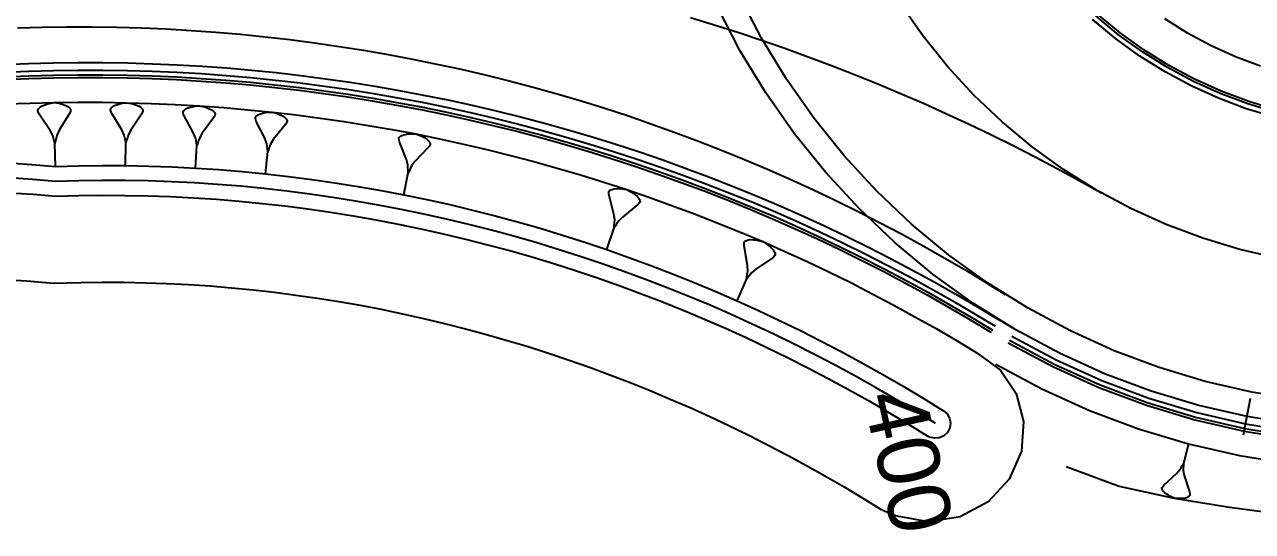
# Model space of a CAD drawing. Extents: x 387562 to 388546, y 804386 to 804945.
# Drawn here: x 388017.54 to 388067, y 804635.92 to 804656.33 of the extents above; entities that cross this region are included whole.
import ezdxf
from ezdxf.enums import TextEntityAlignment as Align

# ---------------------------------------------------------------- set-up
doc = ezdxf.new("R2010")
doc.units = 0
doc.layers.get('0').update_dxf_attribs({"linetype": 'CONTINUOUS'})
doc.styles.add('ARIAL', font='ARIAL.FON')

msp = doc.modelspace()

# ---------------------------------------------------------------- linework, layer by layer
at = {"color": 1}
for p, q in [((388018.0697, 804652.8813), (388018.095, 804652.9348)), ((388018.0702, 804652.8548), (388018.0697, 804652.8813)), ((388018.095, 804652.9348), (388018.121, 804652.9619)), ((388018.121, 804652.9619), (388018.1469, 804652.9889)), ((388018.1469, 804652.9889), (388018.2253, 804653.0435)), ((388018.2253, 804653.0435), (388018.3566, 804653.0992)), ((388018.3566, 804653.0992), (388018.4355, 804653.1274)), ((388018.4355, 804653.1274), (388018.5409, 804653.156)), ((388018.5409, 804653.156), (388018.7257, 804653.1864)), ((388018.7257, 804653.1864), (388018.9117, 804653.1637)), ((388018.9117, 804653.1637), (388019.0182, 804653.1394)), ((388019.0182, 804653.1394), (388019.0982, 804653.1146)), ((388019.0982, 804653.1146), (388019.2317, 804653.0644)), ((388019.2317, 804653.0644), (388019.3123, 804653.0131)), ((388019.3123, 804653.0131), (388019.3393, 804652.9871)), ((388019.3393, 804652.9871), (388019.3663, 804652.9612)), ((388019.3663, 804652.9612), (388019.3939, 804652.9088)), ((388019.3945, 804652.8823), (388019.3696, 804652.8023)), ((388019.3939, 804652.9088), (388019.3945, 804652.8823)), ((388020.9974, 804652.8855), (388020.998, 804652.9116)), ((388021.0217, 804652.8066), (388020.9974, 804652.8855)), ((388020.998, 804652.9116), (388021.0252, 804652.9633)), ((388021.0252, 804652.9633), (388021.0519, 804652.9888)), ((388021.0519, 804652.9888), (388021.0786, 804653.0143)), ((388021.0786, 804653.0143), (388021.1581, 804653.0648)), ((388021.1581, 804653.0648), (388021.2897, 804653.1141)), ((388021.2897, 804653.1141), (388021.3686, 804653.1385)), ((388021.3686, 804653.1385), (388021.4736, 804653.1623)), ((388021.4736, 804653.1623), (388021.657, 804653.1843)), ((388021.657, 804653.1843), (388021.8391, 804653.1542)), ((388021.8391, 804653.1542), (388021.943, 804653.1258)), ((388021.943, 804653.1258), (388022.0207, 804653.0979)), ((388022.0207, 804653.0979), (388022.1501, 804653.0428)), ((388022.1501, 804653.0428), (388022.2272, 804652.9889)), ((388022.2272, 804652.9889), (388022.2528, 804652.9622)), ((388022.2528, 804652.9622), (388022.2783, 804652.9355)), ((388022.2783, 804652.9355), (388022.3032, 804652.8827)), ((388022.3032, 804652.8827), (388022.3027, 804652.8566)), ((388023.951, 804652.8648), (388023.9785, 804652.8889)), ((388023.9785, 804652.8889), (388024.0059, 804652.9131)), ((388024.0059, 804652.9131), (388024.0867, 804652.9596)), ((388024.0867, 804652.9596), (388024.2191, 804653.0028)), ((388024.2191, 804653.0028), (388024.2982, 804653.0236)), ((388024.2982, 804653.0236), (388024.4031, 804653.0427)), ((388024.4031, 804653.0427), (388024.5854, 804653.0567)), ((388024.5854, 804653.0567), (388024.7643, 804653.0192)), ((388024.7643, 804653.0192), (388024.8659, 804652.9867)), ((388024.8659, 804652.9867), (388024.9416, 804652.9558)), ((388024.9416, 804652.9558), (388025.0672, 804652.8958)), ((388025.0672, 804652.8958), (388025.1413, 804652.8392)), ((388018.0983, 804652.7759), (388018.0702, 804652.8548)), ((388018.1259, 804652.7235), (388018.0983, 804652.7759)), ((388018.5634, 804652.0702), (388018.1259, 804652.7235)), ((388019.3442, 804652.7488), (388018.9342, 804652.0778)), ((388019.3696, 804652.8023), (388019.3442, 804652.7488)), ((388021.0467, 804652.7538), (388021.0217, 804652.8066)), ((388021.45, 804652.0919), (388021.0467, 804652.7538)), ((388022.2476, 804652.7273), (388021.8154, 804652.0839)), ((388022.2748, 804652.7789), (388022.2476, 804652.7273)), ((388022.3027, 804652.8566), (388022.2748, 804652.7789)), ((388023.9201, 804652.7891), (388023.9218, 804652.8149)), ((388023.9409, 804652.71), (388023.9201, 804652.7891)), ((388023.9218, 804652.8149), (388023.951, 804652.8648)), ((388023.9634, 804652.6567), (388023.9409, 804652.71)), ((388024.3342, 804651.9847), (388023.9634, 804652.6567)), ((388025.1503, 804652.5795), (388024.6955, 804651.9612)), ((388025.1413, 804652.8392), (388025.1654, 804652.8117)), ((388025.1795, 804652.6294), (388025.1503, 804652.5795)), ((388025.1654, 804652.8117), (388025.1895, 804652.7842)), ((388025.2103, 804652.7051), (388025.1795, 804652.6294)), ((388025.1895, 804652.7842), (388025.212, 804652.7309)), ((388025.212, 804652.7309), (388025.2103, 804652.7051)), ((388026.8333, 804652.5662), (388026.836, 804652.5917)), ((388026.8505, 804652.4867), (388026.8333, 804652.5662)), ((388026.836, 804652.5917), (388026.8671, 804652.6401)), ((388026.8706, 804652.4328), (388026.8505, 804652.4867)), ((388026.8671, 804652.6401), (388026.8955, 804652.6629)), ((388027.2104, 804651.7494), (388026.8706, 804652.4328)), ((388026.8955, 804652.6629), (388026.9238, 804652.6857)), ((388026.9238, 804652.6857), (388027.006, 804652.7285)), ((388027.006, 804652.7285), (388027.1394, 804652.7658)), ((388027.1394, 804652.7658), (388027.2189, 804652.7831)), ((388027.2189, 804652.7831), (388027.3239, 804652.7976)), ((388027.3239, 804652.7976), (388027.5056, 804652.8038)), ((388027.5056, 804652.8038), (388027.6818, 804652.7588)), ((388027.6818, 804652.7588), (388027.7813, 804652.7222)), ((388027.7813, 804652.7222), (388027.8553, 804652.6883)), ((388027.8553, 804652.6883), (388027.9776, 804652.6234)), ((388027.9776, 804652.6234), (388028.0487, 804652.5639)), ((388028.0487, 804652.5639), (388028.0715, 804652.5356)), ((388028.0715, 804652.5356), (388028.0943, 804652.5073)), ((388028.1116, 804652.4278), (388028.0777, 804652.3539)), ((388028.0943, 804652.5073), (388028.1144, 804652.4534)), ((388028.1144, 804652.4534), (388028.1116, 804652.4278)), ((388018.6738, 804651.8605), (388018.5634, 804652.0702)), ((388018.9342, 804652.0778), (388018.8327, 804651.8638)), ((388021.5498, 804651.8808), (388021.45, 804652.0919)), ((388021.8154, 804652.0839), (388021.7064, 804651.8773)), ((388024.424, 804651.7716), (388024.3342, 804651.9847)), ((388024.6955, 804651.9612), (388024.5788, 804651.7615)), ((388028.0466, 804652.3055), (388027.5684, 804651.7106)), ((388028.0777, 804652.3539), (388028.0466, 804652.3055)), ((388032.7105, 804651.8561), (388032.7961, 804651.8917)), ((388032.7961, 804651.8917), (388032.9322, 804651.9174)), ((388032.9322, 804651.9174), (388033.0128, 804651.9278)), ((388033.0128, 804651.9278), (388033.1187, 804651.9333)), ((388033.1187, 804651.9333), (388033.3003, 804651.9239)), ((388033.3003, 804651.9239), (388033.472, 804651.864)), ((388018.7024, 804651.7551), (388018.6738, 804651.8605)), ((388018.7311, 804651.6497), (388018.7024, 804651.7551)), ((388018.7598, 804651.5443), (388018.7311, 804651.6497)), ((388018.7841, 804651.6508), (388018.7598, 804651.5443)), ((388018.779, 804650.6173), (388018.7598, 804651.5443)), ((388018.8084, 804651.7573), (388018.7841, 804651.6508)), ((388018.8327, 804651.8638), (388018.8084, 804651.7573)), ((388021.5736, 804651.7758), (388021.5498, 804651.8808)), ((388021.5973, 804651.6708), (388021.5736, 804651.7758)), ((388021.6211, 804651.5658), (388021.5973, 804651.6708)), ((388021.6009, 804650.6521), (388021.6211, 804651.5658)), ((388021.6496, 804651.6696), (388021.6211, 804651.5658)), ((388021.678, 804651.7735), (388021.6496, 804651.6696)), ((388021.7064, 804651.8773), (388021.678, 804651.7735)), ((388024.4225, 804650.5538), (388024.4813, 804651.4569)), ((388024.4431, 804651.6667), (388024.424, 804651.7716)), ((388024.4622, 804651.5618), (388024.4431, 804651.6667)), ((388024.4813, 804651.4569), (388024.4622, 804651.5618)), ((388024.5138, 804651.5585), (388024.4813, 804651.4569)), ((388024.5463, 804651.66), (388024.5138, 804651.5585)), ((388024.5788, 804651.7615), (388024.5463, 804651.66)), ((388027.2906, 804651.5338), (388027.2104, 804651.7494)), ((388027.3051, 804651.4287), (388027.2906, 804651.5338)), ((388027.3196, 804651.3237), (388027.3051, 804651.4287)), ((388027.4073, 804651.4177), (388027.3707, 804651.3182)), ((388027.444, 804651.5172), (388027.4073, 804651.4177)), ((388027.5684, 804651.7106), (388027.444, 804651.5172)), ((388032.6101, 804651.7447), (388032.615, 804651.77)), ((388032.6205, 804651.6641), (388032.6101, 804651.7447)), ((388032.615, 804651.77), (388032.6501, 804651.8155)), ((388032.6358, 804651.6087), (388032.6205, 804651.6641)), ((388032.9159, 804650.8987), (388032.6358, 804651.6087)), ((388032.6501, 804651.8155), (388032.6803, 804651.8358)), ((388032.6803, 804651.8358), (388032.7105, 804651.8561)), ((388033.472, 804651.864), (388033.568, 804651.819)), ((388033.568, 804651.819), (388033.6387, 804651.779)), ((388033.6387, 804651.779), (388033.755, 804651.7038)), ((388033.755, 804651.7038), (388033.8208, 804651.6384)), ((388033.8317, 804651.4267), (388033.7966, 804651.3812)), ((388033.8208, 804651.6384), (388033.8411, 804651.6083)), ((388033.8718, 804651.4974), (388033.8317, 804651.4267)), ((388033.8411, 804651.6083), (388033.8614, 804651.5781)), ((388033.8614, 804651.5781), (388033.8768, 804651.5227)), ((388033.8768, 804651.5227), (388033.8718, 804651.4974)), ((388027.2372, 804650.3239), (388027.3341, 804651.2187)), ((388027.3341, 804651.2187), (388027.3196, 804651.3237)), ((388027.3707, 804651.3182), (388027.3341, 804651.2187)), ((388032.9773, 804650.677), (388032.9159, 804650.8987)), ((388033.7966, 804651.3812), (388033.2692, 804650.8294)), ((388032.9827, 804650.5711), (388032.9773, 804650.677)), ((388032.9882, 804650.4652), (388032.9827, 804650.5711)), ((388032.9936, 804650.3593), (388032.9882, 804650.4652)), ((388033.0386, 804650.4553), (388032.9936, 804650.3593)), ((388033.0837, 804650.5513), (388033.0386, 804650.4553)), ((388033.1287, 804650.6473), (388033.0837, 804650.5513)), ((388033.2692, 804650.8294), (388033.1287, 804650.6473)), ((388032.8205, 804649.4761), (388032.9936, 804650.3593)), ((388041.0762, 804649.592), (388041.0845, 804649.6169)), ((388041.0762, 804649.5091), (388041.0762, 804649.592)), ((388041.0844, 804649.451), (388041.0762, 804649.5091)), ((388041.275, 804648.6959), (388041.0844, 804649.451)), ((388041.0845, 804649.6169), (388041.126, 804649.6584)), ((388041.126, 804649.6584), (388041.1592, 804649.675)), ((388041.1592, 804649.675), (388041.1924, 804649.6915)), ((388041.1924, 804649.6915), (388041.2836, 804649.7164)), ((388041.2836, 804649.7164), (388041.4247, 804649.7246)), ((388041.4247, 804649.7246), (388041.5077, 804649.7246)), ((388041.5077, 804649.7246), (388041.6155, 804649.7163)), ((388041.6155, 804649.7163), (388041.798, 804649.683)), ((388041.798, 804649.683), (388041.9639, 804649.6)), ((388041.9639, 804649.6), (388042.0552, 804649.5419)), ((388042.0552, 804649.5419), (388042.1215, 804649.4921)), ((388042.1215, 804649.4921), (388042.2293, 804649.4008)), ((388042.2292, 804649.0689), (388041.6234, 804648.5797)), ((388042.2707, 804649.1104), (388042.2292, 804649.0689)), ((388042.2293, 804649.4008), (388042.2874, 804649.3261)), ((388042.3205, 804649.1767), (388042.2707, 804649.1104)), ((388042.2874, 804649.3261), (388042.304, 804649.2929)), ((388042.304, 804649.2929), (388042.3205, 804649.2597)), ((388042.3205, 804649.2597), (388042.3288, 804649.2016)), ((388042.3288, 804649.2016), (388042.3205, 804649.1767)), ((388041.3081, 804648.4636), (388041.275, 804648.6959)), ((388041.2997, 804648.3558), (388041.3081, 804648.4636)), ((388041.6234, 804648.5797), (388041.4574, 804648.4138)), ((388040.9924, 804647.269), (388041.2831, 804648.1401)), ((388041.2831, 804648.1401), (388041.2914, 804648.2479)), ((388041.3412, 804648.2313), (388041.2831, 804648.1401)), ((388041.2914, 804648.2479), (388041.2997, 804648.3558)), ((388041.3993, 804648.3225), (388041.3412, 804648.2313)), ((388041.4574, 804648.4138), (388041.3993, 804648.3225)), ((388046.5236, 804647.4772), (388046.5309, 804647.5616)), ((388046.527, 804647.4174), (388046.5236, 804647.4772)), ((388046.5309, 804647.5616), (388046.5415, 804647.5862)), ((388046.5415, 804647.5862), (388046.5874, 804647.6247)), ((388046.5874, 804647.6247), (388046.6226, 804647.6387)), ((388046.6226, 804647.6387), (388046.6578, 804647.6526)), ((388046.6578, 804647.6526), (388046.7528, 804647.6699)), ((388046.7528, 804647.6699), (388046.897, 804647.666)), ((388046.897, 804647.666), (388046.9813, 804647.6587)), ((388046.9813, 804647.6587), (388047.0903, 804647.6408)), ((388047.0903, 804647.6408), (388047.273, 804647.591)), ((388047.273, 804647.591), (388047.4345, 804647.4921)), ((388047.4345, 804647.4921), (388047.5222, 804647.425)), ((388046.6548, 804646.6328), (388046.527, 804647.4174)), ((388047.5222, 804647.425), (388047.5854, 804647.3686)), ((388047.5854, 804647.3686), (388047.687, 804647.2663)), ((388047.7037, 804646.9673), (388047.6579, 804646.9288)), ((388047.687, 804647.2663), (388047.7396, 804647.1852)), ((388047.7602, 804647.0305), (388047.7037, 804646.9673)), ((388047.7396, 804647.1852), (388047.7535, 804647.15)), ((388047.7535, 804647.15), (388047.7675, 804647.1148)), ((388047.7708, 804647.055), (388047.7602, 804647.0305)), ((388047.7675, 804647.1148), (388047.7708, 804647.055)), ((388046.6681, 804646.3936), (388046.6548, 804646.6328)), ((388046.999, 804646.4841), (388046.8157, 804646.3299)), ((388047.6579, 804646.9288), (388046.999, 804646.4841)), ((388046.2426, 804645.2062), (388046.6144, 804646.0667)), ((388046.6144, 804646.0667), (388046.6323, 804646.1757)), ((388046.6815, 804646.1544), (388046.6144, 804646.0667)), ((388046.6323, 804646.1757), (388046.6502, 804646.2847)), ((388046.6502, 804646.2847), (388046.6681, 804646.3936)), ((388046.7486, 804646.2422), (388046.6815, 804646.1544)), ((388046.8157, 804646.3299), (388046.7486, 804646.2422))]:
    msp.add_line(p, q, dxfattribs=at)
at = {"color": 3}
msp.add_line((388066.64, 804639.8135), (388066.9259, 804641.286), dxfattribs=at)
at = {"color": 7}
for p, q in [((388064.4249, 804639.4492), (388064.2168, 804638.662)), ((388064.1243, 804638.494), (388064.1706, 804638.578)), ((388064.1706, 804638.578), (388064.2168, 804638.662)), ((388064.2156, 804638.5661), (388064.2143, 804638.4702)), ((388064.2168, 804638.662), (388064.2156, 804638.5661)), ((388063.4321, 804637.7867), (388063.9405, 804638.2539)), ((388063.9405, 804638.2539), (388064.078, 804638.41)), ((388064.078, 804638.41), (388064.1243, 804638.494)), ((388064.2143, 804638.4702), (388064.213, 804638.3743)), ((388064.213, 804638.3743), (388064.2554, 804638.1706)), ((388064.2554, 804638.1706), (388064.4666, 804637.5133)), ((388063.3514, 804637.6637), (388063.3574, 804637.6862)), ((388063.362, 804637.6128), (388063.3514, 804637.6637)), ((388063.3574, 804637.6862), (388063.3977, 804637.7477)), ((388063.3786, 804637.5843), (388063.362, 804637.6128)), ((388063.3951, 804637.5559), (388063.3786, 804637.5843)), ((388063.4507, 804637.4931), (388063.3951, 804637.5559)), ((388063.3977, 804637.7477), (388063.4321, 804637.7867)), ((388063.5513, 804637.4184), (388063.4507, 804637.4931)), ((388063.6128, 804637.378), (388063.5513, 804637.4184)), ((388063.6968, 804637.3318), (388063.6128, 804637.378)), ((388063.8483, 804637.2677), (388063.6968, 804637.3318)), ((388064.0117, 804637.2486), (388063.8483, 804637.2677)), ((388064.1076, 804637.2473), (388064.0117, 804637.2486)), ((388064.181, 804637.2519), (388064.1076, 804637.2473)), ((388064.3053, 804637.2672), (388064.181, 804637.2519)), ((388064.3847, 804637.2943), (388064.3053, 804637.2672)), ((388064.4131, 804637.3109), (388064.3847, 804637.2943)), ((388064.4415, 804637.3274), (388064.4131, 804637.3109)), ((388064.4759, 804637.3665), (388064.4415, 804637.3274)), ((388064.4666, 804637.5133), (388064.4772, 804637.4624)), ((388064.4819, 804637.3889), (388064.4759, 804637.3665)), ((388064.4772, 804637.4624), (388064.4819, 804637.3889))]:
    msp.add_line(p, q, dxfattribs=at)
at = {"color": 7, "linetype": 'CONTINUOUS'}
for points in [[(388068.8823, 804641.2265), (388066.9735, 804641.5315), (388065.0893, 804641.9629), (388063.238, 804642.5188), (388061.4279, 804643.1969), (388059.6669, 804643.994), (388057.963, 804644.9067), (388056.3236, 804645.9308), (388054.7561, 804647.0619), (388053.2675, 804648.2949), (388051.8643, 804649.6244), (388050.5527, 804651.0443), (388049.3387, 804652.5485), (388048.2276, 804654.1302), (388047.2243, 804655.7824), (388046.3333, 804657.4978)], [(388068.0217, 804646.9307), (388066.4948, 804647.2802), (388064.9946, 804647.7308), (388063.5278, 804648.2802), (388062.1008, 804648.9262), (388060.72, 804649.6658), (388059.3915, 804650.4957), (388058.1213, 804651.4123), (388056.915, 804652.4114), (388055.7779, 804653.4887), (388054.7151, 804654.6394), (388053.7314, 804655.8583), (388052.831, 804657.14)], [(388044.3649, 804656.616), (388045.3212, 804656.3235), (388046.2737, 804656.019), (388047.2223, 804655.7027), (388048.1669, 804655.3745), (388049.1074, 804655.0346), (388050.0435, 804654.6829), (388050.9751, 804654.3195), (388051.9022, 804653.9446), (388052.8244, 804653.5581), (388053.7418, 804653.16), (388054.6541, 804652.7506), (388055.5613, 804652.3297), (388056.4631, 804651.8976), (388057.3594, 804651.4542), (388058.2501, 804650.9997), (388059.1351, 804650.5341), (388060.0142, 804650.0574), (388060.8872, 804649.5698), (388060.9071, 804649.5585)], [(388067.9003, 804652.5976), (388066.7512, 804652.9427), (388065.6276, 804653.3636), (388064.5346, 804653.8583), (388063.477, 804654.4248), (388062.4595, 804655.0605), (388061.4866, 804655.7626), (388060.5626, 804656.5279)], [(388067.9516, 804652.792), (388066.8154, 804653.1332), (388065.7044, 804653.5493), (388064.6236, 804654.0386), (388063.5778, 804654.5988), (388062.5716, 804655.2273), (388061.6095, 804655.9216), (388060.6959, 804656.6783)], [(388067.9772, 804652.8886), (388066.8473, 804653.2279), (388065.7426, 804653.6418), (388064.6678, 804654.1283), (388063.6279, 804654.6853), (388062.6274, 804655.3103), (388061.6707, 804656.0007), (388060.7622, 804656.7532)], [(388067.3264, 804654.6494), (388066.3153, 804655.0281), (388065.3316, 804655.4734), (388064.3798, 804655.9832), (388063.4641, 804656.5553)], [(388017.2461, 804656.1984), (388018.2457, 804656.2266), (388019.2456, 804656.2406), (388020.2456, 804656.2402), (388021.2454, 804656.2256), (388022.245, 804656.1966), (388023.2441, 804656.1534), (388024.2424, 804656.096), (388025.2398, 804656.0243), (388026.2361, 804655.9383), (388027.2311, 804655.8381), (388028.2245, 804655.7237), (388029.2162, 804655.5952), (388030.206, 804655.4525), (388031.1936, 804655.2956), (388032.1788, 804655.1247), (388033.1616, 804654.9397), (388034.1416, 804654.7407), (388035.1186, 804654.5277), (388036.0925, 804654.3008), (388037.0631, 804654.0599), (388038.0301, 804653.8053), (388038.9934, 804653.5368), (388039.9527, 804653.2547), (388040.908, 804652.9588), (388041.8589, 804652.6493), (388042.8052, 804652.3263), (388043.7469, 804651.9898), (388044.6837, 804651.6399), (388045.6154, 804651.2766), (388046.5418, 804650.9001), (388047.4627, 804650.5103), (388048.3779, 804650.1075), (388049.2873, 804649.6916), (388050.1907, 804649.2628), (388051.0879, 804648.8211), (388051.9786, 804648.3666), (388052.8628, 804647.8995), (388053.7402, 804647.4197), (388054.6107, 804646.9275), (388055.474, 804646.4229), (388056.33, 804645.906), (388057.0395, 804645.4649)], [(388016.718, 804654.2266), (388017.7101, 804654.2685), (388018.7027, 804654.2961), (388019.6956, 804654.3096), (388020.6886, 804654.3089), (388021.6815, 804654.2941), (388022.6741, 804654.265), (388023.6661, 804654.2218), (388024.6574, 804654.1644), (388025.6479, 804654.0928), (388026.6371, 804654.0072), (388027.6251, 804653.9073), (388028.6115, 804653.7934), (388029.5963, 804653.6654), (388030.579, 804653.5234), (388031.5597, 804653.3673), (388032.538, 804653.1972), (388033.5138, 804653.0132), (388034.4868, 804652.8152), (388035.457, 804652.6034), (388036.424, 804652.3777), (388037.3877, 804652.1383), (388038.3478, 804651.8851), (388039.3043, 804651.6182), (388040.2568, 804651.3377), (388041.2053, 804651.0436), (388042.1494, 804650.7359), (388043.0891, 804650.4149), (388044.024, 804650.0804), (388044.9541, 804649.7326), (388045.8792, 804649.3715), (388046.7989, 804648.9973), (388047.7133, 804648.61), (388048.622, 804648.2097), (388049.5249, 804647.7964), (388050.4218, 804647.3702), (388051.3125, 804646.9313), (388052.1969, 804646.4797), (388053.0747, 804646.0156), (388053.9458, 804645.5389), (388054.81, 804645.0498), (388055.6671, 804644.5485), (388056.517, 804644.0349), (388056.5367, 804644.0228)], [(388016.7234, 804654.1167), (388017.714, 804654.1585), (388018.705, 804654.1862), (388019.6963, 804654.1996), (388020.6878, 804654.199), (388021.6791, 804654.1841), (388022.6701, 804654.1551), (388023.6605, 804654.1119), (388024.6503, 804654.0546), (388025.6391, 804653.9832), (388026.6269, 804653.8976), (388027.6133, 804653.798), (388028.5981, 804653.6842), (388029.5813, 804653.5564), (388030.5625, 804653.4146), (388031.5416, 804653.2588), (388032.5184, 804653.089), (388033.4926, 804652.9052), (388034.4642, 804652.7076), (388035.4327, 804652.4961), (388036.3982, 804652.2708), (388037.3604, 804652.0317), (388038.319, 804651.7789), (388039.274, 804651.5124), (388040.225, 804651.2324), (388041.1719, 804650.9387), (388042.1146, 804650.6316), (388043.0528, 804650.311), (388043.9862, 804649.9771), (388044.9149, 804649.6298), (388045.8384, 804649.2694), (388046.7568, 804648.8957), (388047.6696, 804648.509), (388048.5769, 804648.1093), (388049.4784, 804647.6967), (388050.3739, 804647.2712), (388051.2632, 804646.833), (388052.1462, 804646.3821), (388053.0226, 804645.9187), (388053.8923, 804645.4428), (388054.7551, 804644.9545), (388055.6109, 804644.4539), (388056.4595, 804643.9412), (388056.4791, 804643.9291)], [(388054.2327, 804640.2736), (388054.2144, 804640.2851), (388053.4226, 804640.7734), (388052.624, 804641.2507), (388051.8187, 804641.7167), (388051.0068, 804642.1715), (388050.1884, 804642.6149), (388049.3637, 804643.0466), (388048.5328, 804643.4667), (388047.6959, 804643.875), (388046.8532, 804644.2712), (388046.0047, 804644.6554), (388045.1506, 804645.0274), (388044.2911, 804645.3871), (388043.4264, 804645.7343), (388042.5566, 804646.0689), (388041.6819, 804646.3908), (388040.8024, 804646.6999), (388039.9184, 804646.9961), (388039.0301, 804647.2792), (388038.1375, 804647.5492), (388037.241, 804647.806), (388036.3406, 804648.0494), (388035.4366, 804648.2793), (388034.5293, 804648.4957), (388033.6187, 804648.6984), (388032.7051, 804648.8873), (388031.7887, 804649.0624), (388030.8698, 804649.2236), (388029.9485, 804649.3708), (388029.025, 804649.5038), (388028.0997, 804649.6227), (388027.1726, 804649.7273), (388026.2441, 804649.8177), (388025.3143, 804649.8936), (388024.3836, 804649.9551), (388023.452, 804650.002), (388022.52, 804650.0344), (388021.5877, 804650.0522), (388020.6553, 804650.0554), (388019.7232, 804650.0438), (388018.7915, 804650.0175), (388017.8563, 804650.0966), (388016.9188, 804650.1579)], [(388057.1609, 804643.5222), (388058.9589, 804642.5592), (388060.817, 804641.7181), (388062.727, 804641.0026), (388064.6804, 804640.416), (388066.6686, 804639.9608), (388068.6827, 804639.639)], [(388057.2161, 804643.6174), (388059.0076, 804642.6578), (388060.859, 804641.8197), (388062.7621, 804641.1069), (388064.7086, 804640.5223), (388066.6896, 804640.0688), (388068.6964, 804639.7482)], [(388059.5001, 804638.5303), (388061.6295, 804637.7462), (388063.8483, 804637.2677), (388066.075, 804636.903), (388068.3017, 804636.6087)]]:
    msp.add_lwpolyline(points, dxfattribs=at)
at = {"color": 3, "linetype": 'CONTINUOUS'}
msp.add_lwpolyline([(388068.7576, 804640.2343), (388066.783, 804640.5498), (388064.8338, 804640.9961), (388062.9186, 804641.5712), (388061.0461, 804642.2726), (388059.2244, 804643.0972), (388057.4617, 804644.0414), (388055.7658, 804645.1009), (388054.1443, 804646.271), (388052.6043, 804647.5465), (388051.1527, 804648.9218), (388049.7959, 804650.3907), (388048.54, 804651.9467), (388047.3906, 804653.583), (388046.3527, 804655.2922), (388045.431, 804657.0667)], dxfattribs=at)
at = {"color": 2, "linetype": 'CONTINUOUS'}
for points in [[(388068.7576, 804640.2343), (388066.783, 804640.5498), (388064.8338, 804640.9961), (388062.9186, 804641.5712), (388061.0461, 804642.2726), (388059.2244, 804643.0972), (388057.4617, 804644.0414), (388056.7932, 804644.4403), (388055.7658, 804645.1009), (388054.1443, 804646.271), (388052.6043, 804647.5465), (388051.1527, 804648.9218), (388049.7959, 804650.3907), (388048.54, 804651.9467), (388047.3906, 804653.583), (388046.3527, 804655.2922), (388045.431, 804657.0667)], [(388067.9003, 804652.5976), (388066.7512, 804652.9427), (388065.6276, 804653.3636), (388064.5346, 804653.8583), (388063.477, 804654.4248), (388062.4595, 804655.0605), (388061.4866, 804655.7626), (388060.5626, 804656.5279)], [(388016.6939, 804654.716), (388017.693, 804654.7582), (388018.6926, 804654.786), (388019.6925, 804654.7996), (388020.6925, 804654.7989), (388021.6923, 804654.784), (388022.6919, 804654.7547), (388023.6909, 804654.7112), (388024.6893, 804654.6534), (388025.6867, 804654.5813), (388026.6829, 804654.495), (388027.6778, 804654.3945), (388028.6712, 804654.2798), (388029.6629, 804654.1509), (388030.6526, 804654.0078), (388031.6402, 804653.8506), (388032.6254, 804653.6794), (388033.608, 804653.494), (388034.588, 804653.2947), (388035.5649, 804653.0814), (388036.5388, 804652.8541), (388037.5092, 804652.613), (388038.4762, 804652.358), (388039.4394, 804652.0892), (388040.3986, 804651.8067), (388041.3537, 804651.5105), (388042.3045, 804651.2007), (388043.2508, 804650.8774), (388044.1924, 804650.5406), (388045.129, 804650.1903), (388046.0606, 804649.8267), (388046.9868, 804649.4499), (388047.9076, 804649.0598), (388048.8227, 804648.6567), (388049.732, 804648.2405), (388050.6352, 804647.8113), (388051.5322, 804647.3693), (388052.4228, 804646.9145), (388053.3068, 804646.4471), (388054.1841, 804645.9671), (388055.0544, 804645.4745), (388055.9176, 804644.9697), (388056.7734, 804644.4525), (388056.7932, 804644.4403)]]:
    msp.add_lwpolyline(points, dxfattribs=at)
at = {"color": 1, "linetype": 'CONTINUOUS'}
for points in [[(388067.9005, 804652.5986), (388066.7515, 804652.9437), (388065.628, 804653.3645), (388064.5351, 804653.8592), (388063.4775, 804654.4257), (388062.46, 804655.0614), (388061.4872, 804655.7634), (388060.5632, 804656.5286)], [(388016.7087, 804654.4164), (388017.7035, 804654.4583), (388018.6988, 804654.4861), (388019.6944, 804654.4996), (388020.6901, 804654.4989), (388021.6857, 804654.484), (388022.681, 804654.4549), (388023.6757, 804654.4115), (388024.6698, 804654.354), (388025.6629, 804654.2822), (388026.6549, 804654.1963), (388027.6456, 804654.0962), (388028.6347, 804653.982), (388029.6221, 804653.8536), (388030.6076, 804653.7112), (388031.5909, 804653.5547), (388032.5719, 804653.3842), (388033.5503, 804653.1996), (388034.5261, 804653.0011), (388035.4988, 804652.7887), (388036.4685, 804652.5624), (388037.4348, 804652.3223), (388038.3976, 804652.0684), (388039.3567, 804651.8008), (388040.3118, 804651.5195), (388041.2628, 804651.2246), (388042.2096, 804650.9162), (388043.1518, 804650.5942), (388044.0893, 804650.2588), (388045.0219, 804649.9101), (388045.9495, 804649.548), (388046.8718, 804649.1728), (388047.7886, 804648.7844), (388048.6998, 804648.383), (388049.6052, 804647.9686), (388050.5046, 804647.5413), (388051.3977, 804647.1012), (388052.2845, 804646.6483), (388053.1647, 804646.1829), (388054.0382, 804645.7049), (388054.9048, 804645.2145), (388055.7642, 804644.7118), (388056.6164, 804644.1968), (388056.6362, 804644.1847)], [(388016.7715, 804653.1425), (388017.7486, 804653.1714), (388018.7257, 804653.1864), (388019.7028, 804653.1997), (388020.6799, 804653.199), (388021.657, 804653.1843), (388022.6337, 804653.1558), (388023.6099, 804653.1132), (388024.5854, 804653.0567), (388025.56, 804652.9863), (388026.5335, 804652.902), (388027.5056, 804652.8038), (388028.4763, 804652.6917), (388029.4453, 804652.5657), (388030.4124, 804652.4259), (388031.3774, 804652.2724), (388032.3401, 804652.105), (388033.3003, 804651.9239), (388034.2578, 804651.7291), (388035.2125, 804651.5207), (388036.164, 804651.2986), (388037.1123, 804651.063), (388038.0572, 804650.8138), (388038.9983, 804650.5512), (388039.9357, 804650.2751), (388040.869, 804649.9857), (388041.798, 804649.683), (388042.7227, 804649.3671), (388043.6427, 804649.0379), (388044.5579, 804648.6957), (388045.4682, 804648.3404), (388046.3733, 804647.9722), (388047.273, 804647.591), (388048.1672, 804647.1971), (388049.0557, 804646.7904), (388049.9383, 804646.3711), (388050.8148, 804645.9392), (388051.685, 804645.4948), (388052.5488, 804645.038), (388053.406, 804644.569), (388054.2564, 804644.0877), (388055.0999, 804643.5944), (388055.9362, 804643.089), (388055.9555, 804643.0771)], [(388016.8892, 804650.7572), (388017.8353, 804650.6962), (388018.779, 804650.6173), (388019.7193, 804650.6438), (388020.66, 804650.6553), (388021.6009, 804650.6521), (388022.5418, 804650.634), (388023.4824, 804650.6013), (388024.4225, 804650.5538), (388025.3618, 804650.4917), (388026.3001, 804650.415), (388027.2372, 804650.3239), (388028.1728, 804650.2182), (388029.1066, 804650.0982), (388030.0386, 804649.964), (388030.9683, 804649.8155), (388031.8957, 804649.6528), (388032.8205, 804649.4761), (388033.7425, 804649.2854), (388034.6614, 804649.0809), (388035.5772, 804648.8626), (388036.4894, 804648.6306), (388037.3981, 804648.385), (388038.3029, 804648.126), (388039.2037, 804647.8536), (388040.1002, 804647.5679), (388040.9924, 804647.269), (388041.8799, 804646.9572), (388042.7627, 804646.6323), (388043.6405, 804646.2947), (388044.5132, 804645.9444), (388045.3807, 804645.5815), (388046.2426, 804645.2062), (388047.099, 804644.8186), (388047.9496, 804644.4187), (388048.7942, 804644.0068), (388049.6328, 804643.5829), (388050.4651, 804643.1473), (388051.291, 804642.6999), (388052.1105, 804642.241), (388052.9233, 804641.7707), (388053.7293, 804641.2891), (388054.5284, 804640.7964), (388054.5469, 804640.7848)], [(388016.9484, 804649.5587), (388017.8773, 804649.497), (388018.8039, 804649.4176), (388019.727, 804649.4438), (388020.6506, 804649.4554), (388021.5744, 804649.4524), (388022.4981, 804649.4348), (388023.4216, 804649.4028), (388024.3446, 804649.3563), (388025.2668, 804649.2955), (388026.188, 804649.2203), (388027.108, 804649.1308), (388028.0266, 804649.0272), (388028.9435, 804648.9094), (388029.8584, 804648.7776), (388030.7713, 804648.6317), (388031.6818, 804648.472), (388032.5897, 804648.2985), (388033.4949, 804648.1113), (388034.3971, 804647.9104), (388035.2961, 804647.696), (388036.1918, 804647.4681), (388037.0838, 804647.2269), (388037.9721, 804646.9725), (388038.8564, 804646.7049), (388039.7366, 804646.4243), (388040.6125, 804646.1308), (388041.4838, 804645.8244), (388042.3504, 804645.5054), (388043.2122, 804645.1738), (388044.069, 804644.8297), (388044.9205, 804644.4733), (388045.7667, 804644.1046), (388046.6073, 804643.7239), (388047.4423, 804643.3312), (388048.2715, 804642.9266), (388049.0947, 804642.5103), (388049.9117, 804642.0825), (388050.7225, 804641.6431), (388051.5269, 804641.1925), (388052.3248, 804640.7306), (388053.116, 804640.2577), (388053.9004, 804639.7738), (388053.9186, 804639.7624)], [(388016.75, 804646.0643), (388017.6119, 804646.0071), (388018.7047, 804645.919), (388019.7986, 804645.9445), (388020.6669, 804645.9554), (388021.5355, 804645.9526), (388022.4043, 804645.9361), (388023.273, 804645.906), (388024.1413, 804645.8622), (388025.0092, 804645.805), (388025.8763, 804645.7342), (388026.7424, 804645.65), (388027.6074, 804645.5524), (388028.4709, 804645.4414), (388029.3328, 804645.3173), (388030.1929, 804645.1799), (388031.0509, 804645.0294), (388031.9067, 804644.8658), (388032.76, 804644.6893), (388033.6108, 804644.4999), (388034.4586, 804644.2977), (388035.3035, 804644.0827), (388036.1451, 804643.8551), (388036.9834, 804643.615), (388037.818, 804643.3625), (388038.6489, 804643.0976), (388039.4759, 804642.8204), (388040.2988, 804642.5311), (388041.1174, 804642.2298), (388041.9315, 804641.9165), (388042.7411, 804641.5914), (388043.5458, 804641.2545), (388044.3457, 804640.9061), (388045.1405, 804640.5461), (388045.9301, 804640.1747), (388046.7143, 804639.7921), (388047.493, 804639.3983), (388048.2661, 804638.9935), (388049.0334, 804638.5777), (388049.7948, 804638.1511), (388050.5502, 804637.7139), (388051.2993, 804637.2661), (388052.0422, 804636.8078), (388052.0594, 804636.797)], [(388057.3113, 804643.7818), (388059.0916, 804642.8282), (388060.9315, 804641.9954), (388062.8228, 804641.2869), (388064.7571, 804640.706), (388066.7258, 804640.2553), (388068.7201, 804639.9367)], [(388056.6596, 804642.6569), (388058.5164, 804641.6624), (388060.4352, 804640.7938), (388062.4076, 804640.055), (388064.4249, 804639.4492), (388066.4781, 804638.9791), (388068.558, 804638.6468)], [(388054.5471, 804640.7852), (388054.6971, 804640.6543), (388054.796, 804640.4815), (388054.8329, 804640.2859), (388054.8037, 804640.0889), (388054.7118, 804639.9124), (388054.5671, 804639.7756), (388054.3857, 804639.6937), (388054.1874, 804639.6757), (388053.9942, 804639.7236), (388053.9193, 804639.7625)]]:
    msp.add_lwpolyline(points, dxfattribs=at)
at = {"color": 252, "linetype": 'CONTINUOUS'}
msp.add_lwpolyline([(388055.9558, 804643.0776), (388056.8447, 804642.4141), (388057.4818, 804641.4714), (388057.7806, 804640.3442), (388057.6901, 804639.1531), (388057.2016, 804638.0319), (388056.3524, 804637.1126), (388055.2232, 804636.5101), (388053.9307, 804636.3076), (388052.6153, 804636.546), (388052.0895, 804636.7788)], dxfattribs=at)

# ---------------------------------------------------------------- texts
at = {"color": 2, "style": 'ARIAL'}
msp.add_text('400', height=2.5, rotation=282.394, dxfattribs=at).set_placement((388053.7473, 804641.8826), align=Align.TOP_LEFT)

doc.saveas('drawing.dxf')
